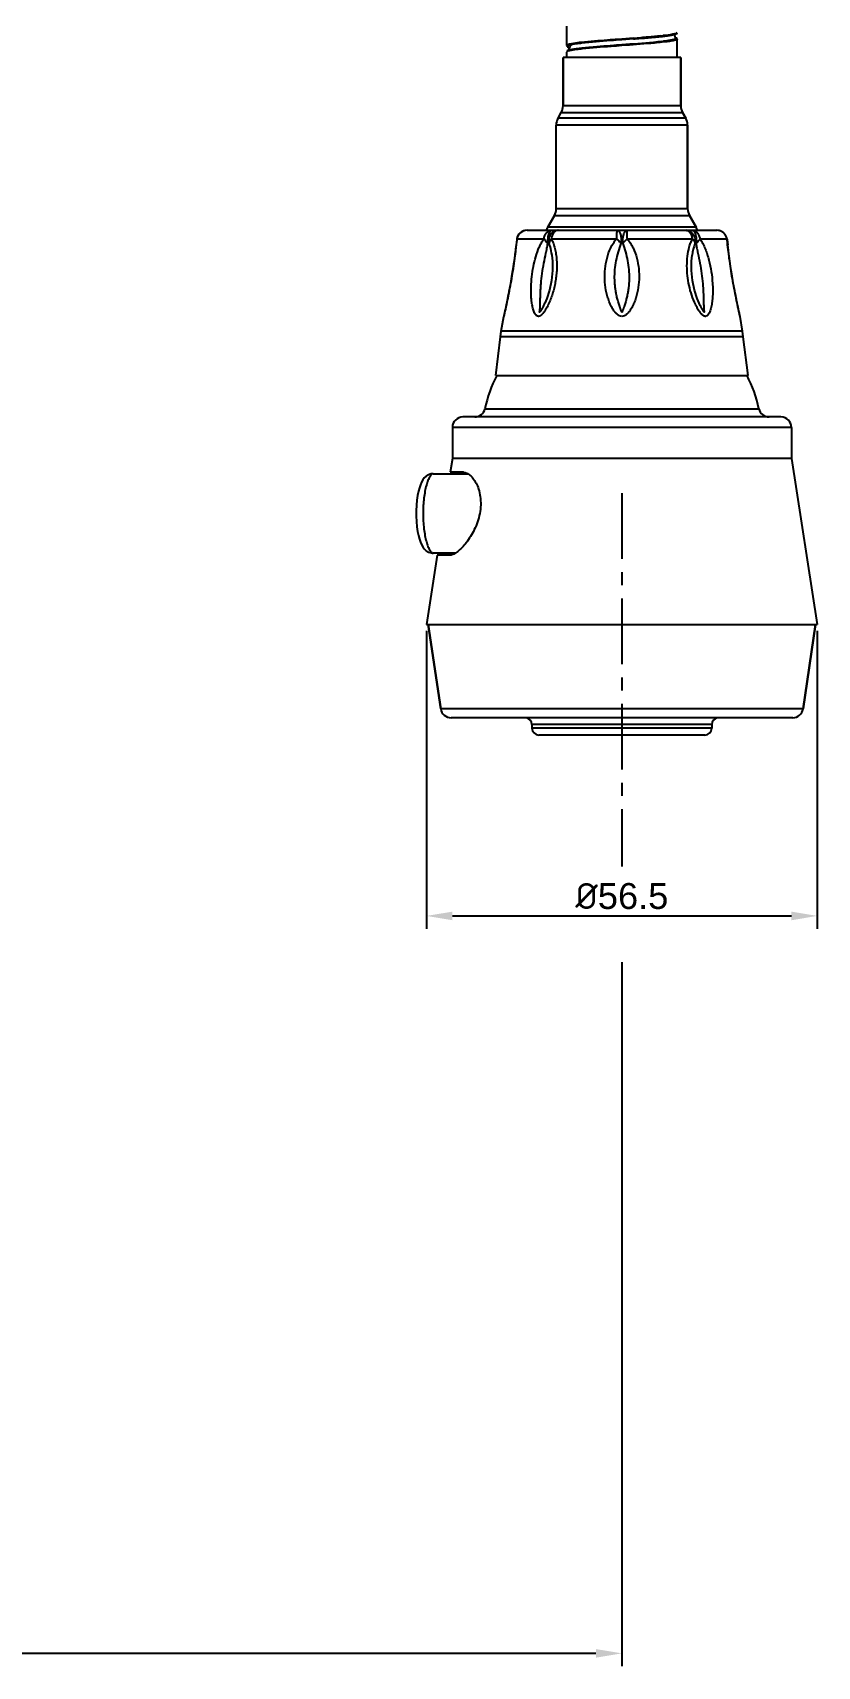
# Model space of a CAD drawing. Header units: millimetres. Extents: x 601 to 1195, y -13 to 407.
# Drawn here: x 999.5 to 1075.1, y 145.5 to 303.1 of the extents above; entities that cross this region are included whole.
import ezdxf

# ---------------------------------------------------------------- set-up
doc = ezdxf.new("R2010")
doc.units = ezdxf.units.MM
doc.header["$LTSCALE"] = 0.1
doc.linetypes.add('CENTERX2', pattern=[101.6, 63.5, -12.7, 12.7, -12.7])
for name, color, linetype in [('02___PRT_ALL_AXES', 7, 'Continuous'), ('CENTER', 1, 'CENTERX2'), ('DIM', 3, 'Continuous')]:
    doc.layers.add(name, color=color, linetype=linetype)
doc.styles.get("Standard").update_dxf_attribs({"font": 'arial.ttf'})
doc.dimstyles.new('ISO-25', dxfattribs={"dimtxt": 2.5, "dimasz": 2.5, "dimexe": 1.25, "dimexo": 0.625, "dimtad": 1, "dimtxsty": 'Standard', "dimcen": 2.5, "dimadec": 0, "dimazin": 0, "dimtfac": 1, "dimtmove": 0, "dimatfit": 3, "dimfxl": 0, "dimarcsym": 0})

# ---------------------------------------------------------------- blocks, each defined once
blk = doc.blocks.new('*D14')
at = {"layer": 'Defpoints', "color": 0}
for p in [(1037.46, 246), (1075.13, 246), (1075.13, 217.89)]:
    blk.add_point(p, dxfattribs=at)
at = {"layer": 'DIM', "color": 0, "lineweight": -2}
for p, q in [((1037.46, 245.37), (1037.46, 216.64)), ((1075.13, 245.37), (1075.13, 216.64)), ((1039.96, 217.89), (1072.63, 217.89))]:
    blk.add_line(p, q, dxfattribs=at)
at = {"layer": 'DIM', "color": 0}
for points in [[(1039.96, 218.3), (1039.96, 217.47), (1037.46, 217.89)], [(1072.63, 218.3), (1072.63, 217.47), (1075.13, 217.89)]]:
    blk.add_solid(points, dxfattribs=at)
at = {"layer": 'DIM', "color": 0, "insert": (1056.29, 219.79), "char_height": 2.5, "attachment_point": 5}
blk.add_mtext('{\\fISOCPEUR|b0|i0|c0|p34;%%C}56.5', dxfattribs=at)
blk = doc.blocks.new('*D15')
at = {"layer": 'Defpoints', "color": 0}
for p in [(1056.29, 214.05), (909.63, 164.67), (909.63, 146.78)]:
    blk.add_point(p, dxfattribs=at)
at = {"layer": 'DIM', "color": 0, "lineweight": -2}
for p, q in [((1056.29, 213.42), (1056.29, 145.53)), ((909.63, 164.04), (909.63, 145.53)), ((1053.79, 146.78), (912.13, 146.78))]:
    blk.add_line(p, q, dxfattribs=at)
at = {"layer": 'DIM', "color": 0}
for points in [[(912.13, 147.19), (912.13, 146.36), (909.63, 146.78)], [(1053.79, 147.19), (1053.79, 146.36), (1056.29, 146.78)]]:
    blk.add_solid(points, dxfattribs=at)
at = {"layer": 'DIM', "color": 0, "insert": (982.96, 148.68), "char_height": 2.5, "attachment_point": 5}
blk.add_mtext('MAX280', dxfattribs=at)

msp = doc.modelspace()

# ---------------------------------------------------------------- linework, layer by layer
at = {"color": 7, "linetype": 'Continuous'}
for p, q in [((1050.962, 303.671), (1050.962, 301.82)), ((1057.424, 302.524), (1056.29, 302.44)), ((1058.78, 302.568), (1059.531, 302.635)), ((1058.9, 302.578), (1058.826, 302.572)), ((1059.531, 302.635), (1060.165, 302.699)), ((1060.165, 302.699), (1060.679, 302.762)), ((1060.679, 302.762), (1061.076, 302.822)), ((1061.076, 302.822), (1061.359, 302.882)), ((1061.439, 302.683), (1061.348, 302.88)), ((1061.359, 302.882), (1061.536, 302.944)), ((1061.461, 302.498), (1061.439, 302.683)), ((1061.556, 302.536), (1061.452, 302.577)), ((1061.536, 302.944), (1061.562, 302.96)), ((1061.628, 302.434), (1061.556, 302.536)), ((1061.562, 302.96), (1061.628, 303.058)), ((1050.962, 301.827), (1050.962, 301.82)), ((1050.962, 301.195), (1050.962, 301.192)), ((1050.962, 301.192), (1050.962, 300.665)), ((1050.966, 301.794), (1051.088, 301.689)), ((1051.088, 301.689), (1051.11, 301.682)), ((1051.142, 301.405), (1051.136, 301.335)), ((1051.268, 301.721), (1051.142, 301.405)), ((1051.18, 301.683), (1051.208, 301.672)), ((1051.479, 301.424), (1051.201, 301.362)), ((1051.421, 301.89), (1051.268, 301.721)), ((1053.112, 301.622), (1052.431, 301.553)), ((1052.485, 301.498), (1052.456, 301.495)), ((1056.295, 301.878), (1055.85, 301.845)), ((1056.29, 302.44), (1055.881, 302.409)), ((1057.41, 302.458), (1056.295, 302.374)), ((1056.678, 301.84), (1056.3, 301.812)), ((1061.628, 300.665), (1061.628, 302.432)), ((1050.628, 300.665), (1050.628, 296.023)), ((1061.961, 300.665), (1061.961, 296.023)), ((1062.449, 294.82), (1050.14, 294.82)), ((1050.449, 295.356), (1062.14, 295.356)), ((1050.628, 296.023), (1061.961, 296.023)), ((1062.14, 295.356), (1062.449, 294.82)), ((1062.628, 294.154), (1049.961, 294.154)), ((1062.628, 294.154), (1062.628, 286.088)), ((1049.783, 285.421), (1049.14, 284.308)), ((1049.783, 285.421), (1062.807, 285.421)), ((1049.961, 286.088), (1062.628, 286.088)), ((1062.807, 285.421), (1063.449, 284.308)), ((1047.153, 283.999), (1065.437, 283.999)), ((1063.449, 284.308), (1049.14, 284.308)), ((1046.162, 283.118), (1046.155, 283.057)), ((1046.16, 283.117), (1046.158, 283.104)), ((1046.167, 283.163), (1046.16, 283.117)), ((1046.165, 283.138), (1046.162, 283.118)), ((1046.167, 283.163), (1046.165, 283.138)), ((1046.167, 283.163), (1048.786, 283.163)), ((1049.482, 283.163), (1055.803, 283.163)), ((1056.787, 283.163), (1063.108, 283.163)), ((1063.804, 283.163), (1066.422, 283.163)), ((1066.422, 283.163), (1066.43, 283.117)), ((1066.425, 283.139), (1066.422, 283.163)), ((1066.427, 283.118), (1066.425, 283.139)), ((1066.436, 283.044), (1066.427, 283.118)), ((1066.43, 283.117), (1066.493, 282.59)), ((1049.528, 281.601), (1049.529, 281.596)), ((1063.061, 281.596), (1063.061, 281.601)), ((1044.673, 274.267), (1044.912, 275.703)), ((1044.937, 275.82), (1044.912, 275.702)), ((1044.919, 275.742), (1044.912, 275.702)), ((1045.014, 276.194), (1044.919, 275.742)), ((1044.921, 275.751), (1044.919, 275.742)), ((1044.93, 275.793), (1044.921, 275.751)), ((1045.2, 277.078), (1045.137, 276.777)), ((1048.863, 276.978), (1048.862, 276.977)), ((1063.727, 276.977), (1063.727, 276.978)), ((1067.54, 276.359), (1067.467, 276.708)), ((1067.67, 275.742), (1067.54, 276.359)), ((1067.663, 275.77), (1067.656, 275.804)), ((1067.677, 275.702), (1067.663, 275.77)), ((1067.67, 275.742), (1067.665, 275.768)), ((1067.677, 275.702), (1067.67, 275.742)), ((1067.917, 274.267), (1067.677, 275.703)), ((1044.594, 273.729), (1044.673, 274.267)), ((1067.917, 274.267), (1044.673, 274.267)), ((1067.995, 273.729), (1067.917, 274.267)), ((1044.128, 269.999), (1044.594, 273.729)), ((1067.995, 273.729), (1044.594, 273.729)), ((1068.461, 269.999), (1067.995, 273.729)), ((1044.128, 269.999), (1068.461, 269.999)), ((1043.097, 266.799), (1069.492, 266.799)), ((1072.628, 264.999), (1039.961, 264.999)), ((1039.961, 264.999), (1039.961, 261.999)), ((1071.628, 265.999), (1040.961, 265.999)), ((1072.628, 264.999), (1072.628, 261.999)), ((1037.241, 260.119), (1037.095, 259.924)), ((1037.424, 260.292), (1037.24, 260.119)), ((1037.646, 260.427), (1037.423, 260.291)), ((1038.114, 260.532), (1041.433, 260.532)), ((1041.013, 260.665), (1039.753, 260.665)), ((1036.605, 258.437), (1036.538, 257.985)), ((1036.685, 258.833), (1036.604, 258.435)), ((1036.774, 259.174), (1036.684, 258.832)), ((1036.871, 259.463), (1036.774, 259.173)), ((1036.976, 259.709), (1036.87, 259.462)), ((1037.095, 259.924), (1036.976, 259.708)), ((1036.49, 257.492), (1036.465, 256.965)), ((1036.465, 256.968), (1036.465, 256.43)), ((1036.538, 257.987), (1036.49, 257.49)), ((1036.465, 256.433), (1036.49, 255.906)), ((1036.49, 255.908), (1036.538, 255.411)), ((1036.538, 255.413), (1036.605, 254.961)), ((1036.604, 254.962), (1036.685, 254.565)), ((1036.684, 254.566), (1036.774, 254.224)), ((1036.774, 254.225), (1036.871, 253.935)), ((1036.87, 253.936), (1036.976, 253.689)), ((1036.976, 253.689), (1037.095, 253.473)), ((1037.095, 253.474), (1037.241, 253.279)), ((1037.24, 253.279), (1037.424, 253.106)), ((1037.423, 253.106), (1037.646, 252.97)), ((1037.897, 252.887), (1038.102, 252.867)), ((1040.213, 252.865), (1038.114, 252.865)), ((1039.668, 252.665), (1038.503, 252.665)), ((1037.628, 245.999), (1038.835, 237.852)), ((1074.961, 245.999), (1073.754, 237.852)), ((1073.754, 237.852), (1038.835, 237.852)), ((1072.765, 236.999), (1039.824, 236.999)), ((1064.961, 236.332), (1047.628, 236.332)), ((1047.628, 236.332), (1047.628, 235.999)), ((1064.961, 236.332), (1064.961, 235.999)), ((1064.961, 235.999), (1047.628, 235.999)), ((1064.295, 235.332), (1048.295, 235.332))]:
    msp.add_line(p, q, dxfattribs=at)
for points in [[(1057.41, 302.458), (1057.92, 302.498), (1058.78, 302.568)], [(1051.201, 301.362), (1051.034, 301.297), (1051.012, 301.281)], [(1052.431, 301.553), (1051.886, 301.487), (1051.479, 301.424)], [(1055.85, 301.845), (1054.843, 301.768), (1053.922, 301.694), (1053.112, 301.622)], [(1046.159, 283.116), (1046.097, 282.588), (1046.065, 282.33), (1046.028, 282.029), (1045.984, 281.676), (1045.927, 281.251), (1045.854, 280.727), (1045.756, 280.079), (1045.667, 279.535), (1045.591, 279.091), (1045.523, 278.717), (1045.463, 278.395), (1045.409, 278.113), (1045.359, 277.862), (1045.314, 277.637), (1045.273, 277.434), (1045.235, 277.248), (1045.2, 277.078)], [(1067.467, 276.708), (1067.408, 276.987), (1067.376, 277.144), (1067.341, 277.314), (1067.303, 277.499), (1067.262, 277.702), (1067.217, 277.927), (1067.169, 278.176), (1067.115, 278.457), (1067.055, 278.777), (1066.989, 279.148), (1066.913, 279.588), (1066.826, 280.124), (1066.73, 280.762), (1066.659, 281.274), (1066.604, 281.691), (1066.56, 282.039), (1066.523, 282.335), (1066.493, 282.59)], [(1049.529, 281.596), (1049.59, 281.03), (1049.599, 280.122), (1049.502, 279.155), (1049.305, 278.216), (1049.048, 277.418), (1048.862, 276.977)], [(1063.727, 276.977), (1063.542, 277.417), (1063.285, 278.216), (1063.087, 279.154), (1062.99, 280.122), (1062.999, 281.03), (1063.061, 281.596)], [(1045.137, 276.777), (1045.059, 276.404), (1045.036, 276.296), (1045.014, 276.194)], [(1038.114, 260.532), (1037.897, 260.51), (1037.646, 260.427)], [(1037.646, 252.97), (1037.897, 252.887), (1038.114, 252.865)]]:
    msp.add_lwpolyline(points, dxfattribs=at)
for centre, radius, start, end in [((1046.012, 453.401), 151.372, 274.31838, 274.85626), ((1056.413, 336.737), 34.243, 276.05604, 276.17763), ((1057.961, 323.847), 21.201, 275.63854, 276.24787), ((1056.922, 332.06), 29.538, 276.17214, 276.52276), ((1059.687, 310.687), 7.986, 279.09607, 279.45157), ((1061.096, 303.896), 1.046, 287.24464, 288.56366), ((1061.257, 303.645), 0.709, 288.94848, 291.50493), ((1051.286, 300.685), 0.626, 110.11808, 112.21764), ((1054.857, 279.776), 22.405, 96.3068, 97.33297), ((1057.259, 327.811), 25.766, 276.45739, 276.79978), ((1057.646, 325.194), 23.127, 276.27247, 277.26646), ((1061.382, 302.572), 0.143, 305.17782, 307.77709), ((1051.295, 294.154), 1.333, 150, 180), ((1049.295, 296.023), 1.333, 330, 0), ((1063.295, 296.023), 1.333, 180, 210), ((1061.295, 294.154), 1.333, 0, 30), ((1048.628, 286.088), 1.333, 330, 0), ((1063.961, 286.088), 1.333, 180, 210), ((1047.153, 282.999), 1, 90.0005, 173.222), ((1047.153, 283), 0.999, 90.02819, 170.5801), ((1050.295, 283.642), 1.333, 150, 164.39924), ((1062.295, 283.642), 1.333, 15.60076, 30), ((1065.436, 282.997), 1.002, 76.13542, 89.97178), ((1065.437, 282.999), 1, 19.69743, 89.99745), ((1065.437, 283.002), 0.997, 70.98665, 76.10915), ((1065.436, 283), 0.999, 62.30693, 70.98487), ((1065.435, 282.999), 1.001, 55.88503, 62.29214), ((1065.436, 283), 0.999, 48.62497, 55.88649), ((1065.434, 282.998), 1.001, 41.48754, 48.60936), ((1065.435, 282.999), 1, 35.05441, 41.48855), ((1065.434, 282.998), 1.002, 27.45035, 35.04267), ((1047.151, 282.999), 0.998, 170.53412, 173.22219), ((1069.771, 280.581), 6.787, 161.44571, 171.36082), ((1065.437, 283), 0.999, 21.53794, 27.44797), ((1065.431, 282.998), 1.005, 12.89034, 21.52559), ((1065.435, 282.998), 1.002, 9.47197, 19.68439), ((1065.438, 282.999), 0.998, 9.45458, 12.88874), ((1065.439, 282.999), 0.998, 6.77698, 9.46587), ((1055.012, 264.368), 12.16, 152.38281, 168.46976), ((1057.578, 264.368), 12.16, 11.53024, 27.61719), ((1042.117, 266.999), 1, 270, 348.46976), ((1070.472, 266.999), 1, 191.53024, 270), ((1040.961, 264.999), 1, 90, 180), ((1071.628, 264.999), 1, 0, 90), ((1039.824, 237.999), 1, 188.42697, 270), ((1046.961, 236.332), 0.667, 0, 83.1811), ((1065.628, 236.332), 0.667, 96.8189, 180), ((1072.765, 237.999), 1, 270, 351.57303), ((1048.295, 235.999), 0.667, 180, 270), ((1064.295, 235.999), 0.667, 270, 0)]:
    msp.add_arc(centre, radius, start, end, dxfattribs=at)
for points, knots in [([(1060.044, 302.748), (1059.637, 302.708), (1058.751, 302.638), (1057.869, 302.528), (1057.392, 302.492)], [0, 0, 0, 0, 0.4610287, 1, 1, 1, 1]), ([(1060.026, 302.685), (1059.939, 302.675), (1059.565, 302.637), (1059.189, 302.603), (1058.9, 302.578)], [0, 0, 0, 0, 0.2303157, 1, 1, 1, 1]), ([(1061.402, 302.948), (1061.337, 302.931), (1060.963, 302.852), (1060.582, 302.806), (1060.269, 302.772)], [0, 0, 0, 0, 0.1747459, 1, 1, 1, 1]), ([(1060.95, 302.802), (1060.901, 302.794), (1060.677, 302.76), (1060.453, 302.732), (1060.278, 302.712)], [0, 0, 0, 0, 0.2190924, 1, 1, 1, 1]), ([(1061.406, 302.897), (1061.38, 302.889), (1061.246, 302.853), (1061.109, 302.828), (1060.999, 302.81)], [0, 0, 0, 0, 0.1958299, 1, 1, 1, 1]), ([(1061.477, 302.923), (1061.47, 302.92), (1061.454, 302.914), (1061.437, 302.908), (1061.429, 302.905)], [0, 0, 0, 0, 0.4751807, 1, 1, 1, 1]), ([(1061.494, 302.498), (1061.494, 302.491), (1061.488, 302.475), (1061.476, 302.465), (1061.469, 302.459)], [0, 0, 0, 0, 0.4304426, 1, 1, 1, 1]), ([(1061.527, 303.039), (1061.545, 303.027), (1061.585, 302.961), (1061.508, 302.936), (1061.477, 302.923)], [0, 0, 0, 0, 0.3985265, 1, 1, 1, 1]), ([(1061.481, 302.526), (1061.485, 302.522), (1061.492, 302.513), (1061.494, 302.503), (1061.494, 302.498)], [0, 0, 0, 0, 0.5434981, 1, 1, 1, 1]), ([(1061.506, 302.555), (1061.529, 302.543), (1061.592, 302.498), (1061.53, 302.453), (1061.507, 302.441)], [0, 0, 0, 0, 0.5018572, 1, 1, 1, 1]), ([(1061.611, 303.059), (1061.611, 303.052), (1061.594, 303.012), (1061.55, 302.998), (1061.517, 302.985)], [0, 0, 0, 0, 0.1581441, 1, 1, 1, 1]), ([(1051.239, 301.948), (1051.171, 301.932), (1051.082, 301.908), (1050.97, 301.859), (1050.962, 301.827)], [0, 0, 0, 0, 0.682736, 1, 1, 1, 1]), ([(1051.049, 301.264), (1051.037, 301.259), (1051.004, 301.244), (1050.964, 301.219), (1050.962, 301.195)], [0, 0, 0, 0, 0.3622734, 1, 1, 1, 1]), ([(1051.302, 301.882), (1051.238, 301.867), (1051.159, 301.845), (1051.006, 301.783), (1051.081, 301.672), (1051.155, 301.666), (1051.205, 301.652)], [0, 0, 0, 0, 0.3855118, 0.576528, 0.7029266, 1, 1, 1, 1]), ([(1051.55, 301.379), (1051.499, 301.371), (1051.337, 301.343), (1051.176, 301.311), (1051.071, 301.272)], [0, 0, 0, 0, 0.3182302, 1, 1, 1, 1]), ([(1051.338, 301.875), (1051.276, 301.86), (1051.197, 301.84), (1051.095, 301.783), (1051.095, 301.754)], [0, 0, 0, 0, 0.6908068, 1, 1, 1, 1]), ([(1051.095, 301.754), (1051.095, 301.748), (1051.109, 301.71), (1051.15, 301.695), (1051.18, 301.683)], [0, 0, 0, 0, 0.1626767, 1, 1, 1, 1]), ([(1051.162, 301.348), (1051.153, 301.345), (1051.138, 301.339), (1051.122, 301.333), (1051.115, 301.33)], [0, 0, 0, 0, 0.5235771, 1, 1, 1, 1]), ([(1052.504, 301.561), (1052.223, 301.531), (1051.775, 301.474), (1051.324, 301.402), (1051.162, 301.348)], [0, 0, 0, 0, 0.6222756, 1, 1, 1, 1]), ([(1052.388, 302.116), (1052.267, 302.103), (1051.883, 302.058), (1051.498, 302.008), (1051.239, 301.948)], [0, 0, 0, 0, 0.3145815, 1, 1, 1, 1]), ([(1051.998, 301.998), (1051.927, 301.988), (1051.695, 301.956), (1051.462, 301.92), (1051.302, 301.882)], [0, 0, 0, 0, 0.3019102, 1, 1, 1, 1]), ([(1052.396, 302.039), (1052.284, 302.027), (1051.93, 301.983), (1051.575, 301.935), (1051.338, 301.875)], [0, 0, 0, 0, 0.316346, 1, 1, 1, 1]), ([(1052.456, 301.495), (1052.369, 301.486), (1052.066, 301.452), (1051.764, 301.414), (1051.55, 301.379)], [0, 0, 0, 0, 0.287362, 1, 1, 1, 1]), ([(1055.881, 302.409), (1055.555, 302.385), (1054.39, 302.298), (1053.225, 302.207), (1052.388, 302.116)], [0, 0, 0, 0, 0.2793805, 1, 1, 1, 1]), ([(1056.295, 302.374), (1055.932, 302.347), (1054.631, 302.248), (1053.33, 302.149), (1052.396, 302.045)], [0, 0, 0, 0, 0.279234, 1, 1, 1, 1]), ([(1056.295, 302.374), (1055.93, 302.346), (1054.63, 302.247), (1053.328, 302.146), (1052.396, 302.039)], [0, 0, 0, 0, 0.2803303, 1, 1, 1, 1]), ([(1056.3, 301.812), (1055.948, 301.786), (1054.676, 301.692), (1053.403, 301.595), (1052.485, 301.498)], [0, 0, 0, 0, 0.2764526, 1, 1, 1, 1]), ([(1056.29, 301.878), (1055.94, 301.852), (1054.677, 301.756), (1053.414, 301.659), (1052.504, 301.561)], [0, 0, 0, 0, 0.2770508, 1, 1, 1, 1]), ([(1060.157, 302.208), (1059.888, 302.178), (1058.602, 302.05), (1057.313, 301.955), (1056.295, 301.878)], [0, 0, 0, 0, 0.2093906, 1, 1, 1, 1]), ([(1060.173, 302.205), (1059.902, 302.175), (1058.611, 302.049), (1057.316, 301.955), (1056.295, 301.878)], [0, 0, 0, 0, 0.2103375, 1, 1, 1, 1]), ([(1060.182, 302.134), (1059.935, 302.108), (1058.768, 301.995), (1057.599, 301.909), (1056.678, 301.84)], [0, 0, 0, 0, 0.2122961, 1, 1, 1, 1]), ([(1061.34, 302.302), (1061.27, 302.286), (1060.886, 302.213), (1060.499, 302.169), (1060.182, 302.134)], [0, 0, 0, 0, 0.1840095, 1, 1, 1, 1]), ([(1061.098, 302.343), (1061.045, 302.332), (1060.783, 302.285), (1060.52, 302.251), (1060.31, 302.226)], [0, 0, 0, 0, 0.2040962, 1, 1, 1, 1]), ([(1061.277, 302.368), (1061.231, 302.357), (1060.997, 302.309), (1060.761, 302.276), (1060.572, 302.252)], [0, 0, 0, 0, 0.197741, 1, 1, 1, 1]), ([(1061.464, 302.455), (1061.448, 302.444), (1061.331, 302.388), (1061.204, 302.364), (1061.098, 302.343)], [0, 0, 0, 0, 0.1559025, 1, 1, 1, 1]), ([(1061.507, 302.441), (1061.493, 302.434), (1061.419, 302.402), (1061.341, 302.382), (1061.277, 302.368)], [0, 0, 0, 0, 0.1848432, 1, 1, 1, 1]), ([(1061.628, 302.432), (1061.628, 302.399), (1061.502, 302.339), (1061.413, 302.318), (1061.34, 302.302)], [0, 0, 0, 0, 0.3013899, 1, 1, 1, 1]), ([(1048.786, 283.163), (1048.799, 283.276), (1048.854, 283.491), (1049.017, 283.765), (1049.244, 283.952), (1049.429, 283.999), (1049.516, 283.999)], [0, 0, 0, 0, 0.2831419, 0.5455958, 0.7821163, 1, 1, 1, 1]), ([(1049.516, 283.999), (1049.486, 283.999), (1049.418, 283.975), (1049.336, 283.891), (1049.264, 283.764), (1049.206, 283.601), (1049.162, 283.407), (1049.127, 283.117), (1049.13, 282.891), (1049.145, 282.741)], [0, 0, 0, 0, 0.0650906, 0.1459069, 0.2490385, 0.3743918, 0.518325, 0.6752009, 1, 1, 1, 1]), ([(1050.144, 283.999), (1050.004, 283.999), (1049.715, 283.925), (1049.382, 283.623), (1049.207, 283.199), (1049.216, 282.888), (1049.252, 282.741)], [0, 0, 0, 0, 0.2397084, 0.4864838, 0.7416387, 1, 1, 1, 1]), ([(1050.144, 283.999), (1050.065, 283.999), (1049.893, 283.95), (1049.689, 283.761), (1049.543, 283.488), (1049.494, 283.275), (1049.482, 283.163)], [0, 0, 0, 0, 0.207209, 0.4398285, 0.7066281, 1, 1, 1, 1]), ([(1055.803, 283.163), (1055.803, 283.273), (1055.806, 283.431), (1055.812, 283.631), (1055.818, 283.754), (1055.825, 283.855), (1055.832, 283.928), (1055.839, 283.973), (1055.844, 283.993), (1055.848, 283.999), (1055.85, 283.999)], [0, 0, 0, 0, 0.3923904, 0.5643737, 0.7130729, 0.833896, 0.9232172, 0.978527, 0.9931576, 1, 1, 1, 1]), ([(1055.85, 283.999), (1055.881, 283.999), (1055.948, 283.975), (1056.03, 283.89), (1056.101, 283.764), (1056.159, 283.601), (1056.202, 283.407), (1056.237, 283.117), (1056.234, 282.891), (1056.219, 282.741)], [0, 0, 0, 0, 0.0648186, 0.1454436, 0.2484977, 0.3738722, 0.5178934, 0.6749, 1, 1, 1, 1]), ([(1056.739, 283.999), (1056.709, 283.999), (1056.641, 283.975), (1056.559, 283.89), (1056.488, 283.764), (1056.43, 283.601), (1056.387, 283.407), (1056.352, 283.117), (1056.355, 282.891), (1056.37, 282.741)], [0, 0, 0, 0, 0.0648188, 0.1454429, 0.2484966, 0.3738711, 0.5178926, 0.6748995, 1, 1, 1, 1]), ([(1056.739, 283.999), (1056.741, 283.999), (1056.745, 283.993), (1056.75, 283.973), (1056.758, 283.928), (1056.764, 283.855), (1056.771, 283.754), (1056.777, 283.631), (1056.783, 283.431), (1056.786, 283.273), (1056.787, 283.163)], [0, 0, 0, 0, 0.0068424, 0.021473, 0.0767828, 0.166104, 0.2869271, 0.4356263, 0.6076096, 1, 1, 1, 1]), ([(1062.445, 283.999), (1062.585, 283.999), (1062.875, 283.925), (1063.208, 283.623), (1063.383, 283.199), (1063.373, 282.888), (1063.337, 282.741)], [0, 0, 0, 0, 0.239708, 0.4864837, 0.7416387, 1, 1, 1, 1]), ([(1063.108, 283.163), (1063.095, 283.275), (1063.046, 283.488), (1062.901, 283.761), (1062.696, 283.95), (1062.525, 283.999), (1062.445, 283.999)], [0, 0, 0, 0, 0.2933722, 0.5601723, 0.7927919, 1, 1, 1, 1]), ([(1063.073, 283.999), (1063.104, 283.999), (1063.172, 283.975), (1063.254, 283.891), (1063.325, 283.764), (1063.384, 283.601), (1063.427, 283.407), (1063.462, 283.117), (1063.46, 282.891), (1063.444, 282.741)], [0, 0, 0, 0, 0.065089, 0.1459055, 0.2490377, 0.3743913, 0.5183247, 0.6752007, 1, 1, 1, 1]), ([(1063.073, 283.999), (1063.161, 283.999), (1063.345, 283.952), (1063.572, 283.765), (1063.735, 283.491), (1063.79, 283.276), (1063.804, 283.163)], [0, 0, 0, 0, 0.2178837, 0.4544042, 0.7168581, 1, 1, 1, 1]), ([(1046.155, 283.057), (1046.089, 282.471), (1045.946, 281.237), (1045.664, 279.368), (1045.311, 277.544), (1045.054, 276.366), (1044.937, 275.82)], [0, 0, 0, 0, 0.2409906, 0.5073324, 0.771923, 1, 1, 1, 1]), ([(1047.932, 275.93), (1047.86, 276.044), (1047.756, 276.307), (1047.654, 276.723), (1047.586, 277.165), (1047.532, 277.78), (1047.528, 278.572), (1047.605, 279.534), (1047.758, 280.5), (1047.988, 281.45), (1048.252, 282.216), (1048.523, 282.786), (1048.688, 283.048), (1048.786, 283.163)], [0, 0, 0, 0, 0.0539771, 0.1114911, 0.1711119, 0.2322664, 0.357961, 0.4868458, 0.6174079, 0.7480789, 0.8769721, 0.93981, 1, 1, 1, 1]), ([(1049.482, 283.163), (1049.573, 283.031), (1049.709, 282.723), (1049.85, 282.235), (1049.947, 281.716), (1050.026, 280.998), (1050.029, 280.265), (1049.964, 279.53), (1049.881, 278.978), (1049.763, 278.429), (1049.613, 277.889), (1049.428, 277.36), (1049.21, 276.848), (1048.997, 276.441), (1048.801, 276.138), (1048.641, 275.934), (1048.468, 275.768), (1048.287, 275.689), (1048.15, 275.714), (1048.033, 275.786), (1047.969, 275.87), (1047.932, 275.93)], [0, 0, 0, 0, 0.0571251, 0.1177785, 0.1802651, 0.2439509, 0.3736476, 0.4393541, 0.5054164, 0.5716994, 0.6380565, 0.7043052, 0.7701789, 0.8351777, 0.8670158, 0.8979261, 0.9269081, 0.9520236, 0.9635085, 0.9751312, 1, 1, 1, 1]), ([(1048.862, 276.977), (1048.827, 276.902), (1048.754, 276.752), (1048.655, 276.569), (1048.572, 276.426), (1048.508, 276.319), (1048.453, 276.232), (1048.413, 276.172), (1048.393, 276.142), (1048.38, 276.125), (1048.373, 276.114), (1048.356, 276.103), (1048.36, 276.122), (1048.361, 276.133), (1048.364, 276.15), (1048.367, 276.171), (1048.373, 276.206), (1048.379, 276.249), (1048.388, 276.319), (1048.397, 276.408), (1048.407, 276.552), (1048.415, 276.736), (1048.42, 276.959), (1048.425, 277.186), (1048.431, 277.496), (1048.442, 277.89), (1048.465, 278.368), (1048.513, 279.018), (1048.606, 279.838), (1048.767, 280.818), (1048.935, 281.626), (1049.071, 282.265), (1049.127, 282.582), (1049.145, 282.741)], [0, 0, 0, 0, 0.032393, 0.0647701, 0.0809424, 0.0970889, 0.1131884, 0.1212173, 0.1252336, 0.1272495, 0.1292654, 0.1308507, 0.132518, 0.1341466, 0.1357571, 0.1391472, 0.14252, 0.1493435, 0.1562097, 0.1700645, 0.184078, 0.2125624, 0.2416095, 0.2711545, 0.3011379, 0.3622213, 0.4245246, 0.4877788, 0.6161998, 0.7457161, 0.8744609, 0.9378252, 1, 1, 1, 1]), ([(1048.786, 283.163), (1048.807, 283.127), (1048.909, 282.972), (1049.038, 282.836), (1049.145, 282.741)], [0, 0, 0, 0, 0.2274934, 1, 1, 1, 1]), ([(1049.145, 282.741), (1049.156, 282.744), (1049.19, 282.753), (1049.231, 282.754), (1049.252, 282.741)], [0, 0, 0, 0, 0.3094074, 1, 1, 1, 1]), ([(1049.482, 283.163), (1049.452, 283.129), (1049.351, 283.004), (1049.273, 282.855), (1049.252, 282.741)], [0, 0, 0, 0, 0.2808093, 1, 1, 1, 1]), ([(1049.252, 282.741), (1049.284, 282.648), (1049.4, 282.274), (1049.484, 281.89), (1049.528, 281.601)], [0, 0, 0, 0, 0.251876, 1, 1, 1, 1]), ([(1056.295, 275.702), (1056.208, 275.702), (1056.033, 275.749), (1055.82, 275.903), (1055.64, 276.092), (1055.435, 276.371), (1055.224, 276.749), (1055.024, 277.226), (1054.869, 277.72), (1054.715, 278.392), (1054.62, 279.254), (1054.654, 280.296), (1054.838, 281.324), (1055.126, 282.152), (1055.458, 282.765), (1055.674, 283.045), (1055.803, 283.163)], [0, 0, 0, 0, 0.0313623, 0.0627129, 0.0939784, 0.1251706, 0.1873792, 0.2495129, 0.311634, 0.3737893, 0.4982527, 0.6231524, 0.7484784, 0.8741037, 0.937063, 1, 1, 1, 1]), ([(1056.295, 276.107), (1056.287, 276.107), (1056.28, 276.128), (1056.268, 276.154), (1056.255, 276.193), (1056.239, 276.238), (1056.217, 276.299), (1056.19, 276.376), (1056.156, 276.47), (1056.122, 276.565), (1056.077, 276.692), (1056.021, 276.854), (1055.958, 277.051), (1055.9, 277.251), (1055.845, 277.453), (1055.779, 277.726), (1055.709, 278.072), (1055.648, 278.493), (1055.608, 278.919), (1055.585, 279.491), (1055.614, 280.211), (1055.738, 281.07), (1055.945, 281.915), (1056.131, 282.465), (1056.219, 282.741)], [0, 0, 0, 0, 0.0035426, 0.0070113, 0.013997, 0.0210581, 0.0281839, 0.0426106, 0.0572314, 0.0720076, 0.0869104, 0.1170111, 0.147409, 0.1780266, 0.2088138, 0.2397371, 0.3019002, 0.3644044, 0.4271877, 0.4902138, 0.6168588, 0.744236, 0.8721859, 1, 1, 1, 1]), ([(1055.803, 283.163), (1055.839, 283.128), (1055.98, 282.99), (1056.119, 282.849), (1056.219, 282.741)], [0, 0, 0, 0, 0.256022, 1, 1, 1, 1]), ([(1056.787, 283.163), (1056.915, 283.045), (1057.131, 282.765), (1057.464, 282.152), (1057.751, 281.324), (1057.936, 280.296), (1057.97, 279.254), (1057.874, 278.392), (1057.721, 277.72), (1057.565, 277.226), (1057.365, 276.749), (1057.155, 276.371), (1056.949, 276.092), (1056.77, 275.903), (1056.556, 275.749), (1056.382, 275.702), (1056.295, 275.702)], [0, 0, 0, 0, 0.0629354, 0.1258954, 0.2515235, 0.3768507, 0.5017489, 0.6262127, 0.6883685, 0.7504894, 0.812623, 0.8748318, 0.9060239, 0.9372894, 0.968639, 1, 1, 1, 1]), ([(1056.37, 282.741), (1056.458, 282.465), (1056.644, 281.915), (1056.852, 281.07), (1056.976, 280.211), (1057.004, 279.491), (1056.981, 278.919), (1056.942, 278.493), (1056.88, 278.072), (1056.81, 277.726), (1056.744, 277.453), (1056.69, 277.251), (1056.631, 277.051), (1056.568, 276.854), (1056.513, 276.692), (1056.467, 276.565), (1056.434, 276.47), (1056.4, 276.376), (1056.372, 276.299), (1056.35, 276.238), (1056.334, 276.193), (1056.321, 276.154), (1056.31, 276.128), (1056.303, 276.107), (1056.295, 276.107)], [0, 0, 0, 0, 0.1278143, 0.2557656, 0.3831435, 0.5097873, 0.5728131, 0.6355966, 0.6981011, 0.7602642, 0.7911874, 0.8219745, 0.8525922, 0.8829901, 0.9130908, 0.9279936, 0.9427699, 0.9573906, 0.9718173, 0.9789435, 0.986002, 0.9929867, 0.996468, 1, 1, 1, 1]), ([(1056.787, 283.163), (1056.75, 283.128), (1056.609, 282.99), (1056.471, 282.849), (1056.37, 282.741)], [0, 0, 0, 0, 0.2560219, 1, 1, 1, 1]), ([(1063.848, 276.063), (1063.755, 276.185), (1063.588, 276.447), (1063.3, 277.007), (1063.01, 277.749), (1062.758, 278.674), (1062.604, 279.617), (1062.55, 280.561), (1062.6, 281.488), (1062.732, 282.237), (1062.909, 282.793), (1063.03, 283.05), (1063.108, 283.163)], [0, 0, 0, 0, 0.0619115, 0.1253435, 0.253877, 0.3830268, 0.5117149, 0.6391408, 0.7644239, 0.8861213, 0.9446676, 1, 1, 1, 1]), ([(1063.108, 283.163), (1063.138, 283.129), (1063.238, 283.004), (1063.316, 282.855), (1063.337, 282.741)], [0, 0, 0, 0, 0.2808119, 1, 1, 1, 1]), ([(1063.337, 282.741), (1063.343, 282.745), (1063.378, 282.758), (1063.416, 282.75), (1063.444, 282.741)], [0, 0, 0, 0, 0.1958418, 1, 1, 1, 1]), ([(1063.804, 283.163), (1063.783, 283.127), (1063.681, 282.972), (1063.552, 282.836), (1063.444, 282.741)], [0, 0, 0, 0, 0.2274861, 1, 1, 1, 1]), ([(1063.444, 282.741), (1063.462, 282.582), (1063.519, 282.265), (1063.654, 281.626), (1063.823, 280.818), (1063.983, 279.838), (1064.076, 279.018), (1064.124, 278.368), (1064.148, 277.89), (1064.159, 277.496), (1064.165, 277.187), (1064.169, 276.959), (1064.174, 276.736), (1064.182, 276.552), (1064.192, 276.408), (1064.201, 276.319), (1064.21, 276.249), (1064.217, 276.206), (1064.222, 276.171), (1064.226, 276.15), (1064.228, 276.133), (1064.23, 276.122), (1064.232, 276.111), (1064.224, 276.106), (1064.219, 276.112), (1064.214, 276.118), (1064.208, 276.127), (1064.197, 276.142), (1064.176, 276.172), (1064.136, 276.232), (1064.081, 276.319), (1064.017, 276.426), (1063.934, 276.569), (1063.836, 276.752), (1063.762, 276.902), (1063.727, 276.977)], [0, 0, 0, 0, 0.0621796, 0.1255495, 0.2543063, 0.3838338, 0.5122661, 0.5755259, 0.6378348, 0.6989234, 0.7289094, 0.758457, 0.7875069, 0.8159939, 0.8300088, 0.843865, 0.850732, 0.8575526, 0.8609372, 0.8642958, 0.865946, 0.8675709, 0.8690506, 0.8696214, 0.8704755, 0.8716634, 0.8728072, 0.8747491, 0.8787818, 0.8868011, 0.9029028, 0.9190505, 0.9352242, 0.9676042, 1, 1, 1, 1]), ([(1063.804, 283.163), (1063.918, 283.029), (1064.106, 282.716), (1064.331, 282.216), (1064.519, 281.685), (1064.73, 280.954), (1064.921, 280.022), (1065.028, 279.079), (1065.059, 278.331), (1065.052, 277.782), (1065.014, 277.245), (1064.951, 276.811), (1064.876, 276.477), (1064.805, 276.24), (1064.715, 276.021), (1064.602, 275.83), (1064.459, 275.712), (1064.319, 275.697), (1064.214, 275.727), (1064.114, 275.786), (1063.986, 275.895), (1063.902, 275.994), (1063.848, 276.063)], [0, 0, 0, 0, 0.0619232, 0.1267023, 0.1927537, 0.259483, 0.3935188, 0.5264785, 0.59191, 0.6562804, 0.7192939, 0.7805466, 0.8103147, 0.8392951, 0.8671705, 0.8933329, 0.9170201, 0.9286868, 0.9411668, 0.9547746, 0.9692986, 1, 1, 1, 1]), ([(1067.656, 275.804), (1067.54, 276.347), (1067.283, 277.522), (1066.929, 279.345), (1066.645, 281.218), (1066.502, 282.455), (1066.436, 283.044)], [0, 0, 0, 0, 0.2266999, 0.491424, 0.7581595, 1, 1, 1, 1]), ([(1038.115, 260.532), (1038.086, 260.532), (1038.023, 260.517), (1037.935, 260.457), (1037.848, 260.364), (1037.723, 260.178), (1037.579, 259.859), (1037.43, 259.385), (1037.303, 258.81), (1037.205, 258.153), (1037.143, 257.44), (1037.122, 256.699), (1037.143, 255.957), (1037.205, 255.245), (1037.303, 254.588), (1037.43, 254.012), (1037.579, 253.539), (1037.723, 253.22), (1037.848, 253.034), (1037.935, 252.94), (1038.023, 252.881), (1038.086, 252.865), (1038.115, 252.865)], [0, 0, 0, 0, 0.0106089, 0.0230951, 0.0384373, 0.0570944, 0.1047777, 0.1657924, 0.2384312, 0.3202931, 0.4085303, 0.5000172, 0.5914977, 0.6797195, 0.7615676, 0.8341996, 0.8952147, 0.9429001, 0.9615582, 0.9769016, 0.9893897, 1, 1, 1, 1]), ([(1041.013, 260.665), (1041.127, 260.665), (1041.375, 260.601), (1041.715, 260.361), (1042.038, 259.988), (1042.328, 259.482), (1042.556, 258.852), (1042.738, 257.84), (1042.626, 256.472), (1042.056, 254.988), (1041.381, 253.95), (1040.803, 253.311), (1040.405, 252.966), (1040.035, 252.738), (1039.781, 252.665), (1039.668, 252.665)], [0, 0, 0, 0, 0.0344111, 0.0753183, 0.1248334, 0.183561, 0.2513918, 0.3275195, 0.4947828, 0.6605473, 0.8063142, 0.868522, 0.9220127, 0.9657963, 1, 1, 1, 1])]:
    msp.add_open_spline(points, degree=3, knots=knots, dxfattribs=at)
for points in [[(1061.394, 302.598), (1061.432, 302.586), (1061.47, 302.574), (1061.506, 302.555)], [(1061.488, 302.974), (1061.46, 302.964), (1061.431, 302.956), (1061.402, 302.948)], [(1056.219, 282.741), (1056.267, 282.755), (1056.322, 282.755), (1056.37, 282.741)]]:
    msp.add_open_spline(points, degree=3, dxfattribs=at)
at = {"layer": '02___PRT_ALL_AXES', "color": 7, "linetype": 'Continuous'}
for p, q in [((1050.628, 296.023), (1050.628, 300.665)), ((1061.961, 300.665), (1050.628, 300.665)), ((1061.961, 296.023), (1061.961, 300.665)), ((1050.14, 294.82), (1050.449, 295.356)), ((1062.449, 294.82), (1062.14, 295.356)), ((1049.961, 286.088), (1049.961, 294.154)), ((1062.628, 286.088), (1062.628, 294.154)), ((1049.14, 284.308), (1049.783, 285.421)), ((1063.449, 284.308), (1062.807, 285.421)), ((1039.961, 264.999), (1039.961, 261.999)), ((1072.628, 264.999), (1072.628, 261.999)), ((1039.961, 261.999), (1039.753, 260.665)), ((1072.628, 261.999), (1039.961, 261.999)), ((1072.628, 261.999), (1075.128, 245.999)), ((1038.503, 252.665), (1037.461, 245.999)), ((1037.461, 245.999), (1075.128, 245.999)), ((1038.835, 237.852), (1037.628, 245.999)), ((1073.754, 237.852), (1074.961, 245.999)), ((1047.628, 236.332), (1047.628, 235.999)), ((1064.961, 236.332), (1064.961, 235.999))]:
    msp.add_line(p, q, dxfattribs=at)
for centre, start, end in [((1055.012, 264.368), 152.37271, 168.46976), ((1057.578, 264.368), 11.53024, 27.62729)]:
    msp.add_arc(centre, 12.16, start, end, dxfattribs=at)
at = {"layer": 'CENTER'}
msp.add_line((1056.295, 258.665), (1056.295, 222.665), dxfattribs=at)

# ---------------------------------------------------------------- dimensions: what is measured, and where the dimension line sits
at = {"layer": 'DIM'}
for base, p1, p2, text, picture, middle in [((1075.128, 217.887), (1037.461, 245.999), (1075.128, 245.999), '{\\fISOCPEUR|b0|i0|c0|p34;%%C}56.5', '*D14', (1056.295, 219.789)), ((909.628, 146.777), (1056.295, 214.046), (909.628, 164.665), 'MAX280', '*D15', (982.961, 148.679))]:
    dim = msp.add_linear_dim(base=base, p1=p1, p2=p2, text=text, dimstyle='ISO-25', dxfattribs=at)
    dim.commit()
    dim.dimension.update_dxf_attribs({"geometry": picture, "text_midpoint": middle})

doc.saveas('drawing.dxf')
